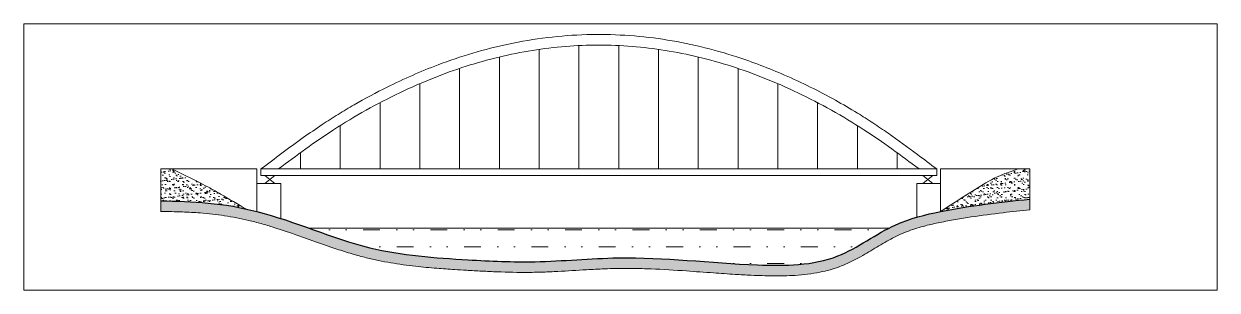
# Paper-space layout 'dol' of a CAD drawing. Header units: millimetres. Extents: x 44 to 238, y 167 to 210.
# The model-space entities are those that its viewports show. They can reach past a viewport. Long polylines and large blocks are cut down to what shows.
import ezdxf

# ---------------------------------------------------------------- set-up
doc = ezdxf.new("R2010")
doc.units = ezdxf.units.MM
for name, color, linetype, lineweight in [('cienka', 70, 'Continuous', 9), ('gruba', 10, 'Continuous', 25), ('srednia', 210, 'Continuous', 15)]:
    doc.layers.add(name, color=color, linetype=linetype, lineweight=lineweight)
doc.layers.add('kreskowanie', color=50, linetype='Continuous', lineweight=5, transparency=0.5)
doc.layers.add('pomocnicze', color=140, linetype='Continuous', lineweight=5, plot=False)
pattern_1 = [(37.5, (6073.348, 3760.0256), (-0.160003, 4.894132), [0, -3.8608, 0, -4.318, 0, -4.1275]), (7.5, (6073.348, 3760.0256), (4.49523, 7.16825), [0, -2.0828, 0, -3.4798, 0, -1.3335]), (327.5, (6070.2237, 3760.0256), (7.909924, 0.01437), [0, -1.27, 0, -4.572, 0, -5.969]), (317.5, (6070.224, 3760.0256), (7.63556, 2.22929), [0, -0.635, 0, -2.9972, 0, -3.429])]

msp = doc.modelspace()

# ---------------------------------------------------------------- hatches: boundary and pattern name
at = {"layer": 'kreskowanie'}
h = msp.add_hatch(dxfattribs=at)
h.set_pattern_fill('AR-SAND', color=256, scale=0.1)
h.set_pattern_definition(pattern_1)
edge = h.paths.add_edge_path()
edge.add_spline(control_points=[(5743.01, 3642.37), (5754.93, 3642.1), (5776.48, 3641.6), (5797.83, 3638.28), (5807.25, 3636.23)], knot_values=[0, 0, 0, 0, 35.727988, 64.603278, 64.603278, 64.603278, 64.603278], degree=3, periodic=0)
edge.add_spline(control_points=[(5807.25, 3636.23), (5800.84, 3639.98), (5791.74, 3645.31), (5773.32, 3655.92), (5760.8, 3661.83), (5751.1, 3666.4)], knot_values=[0, 0, 0, 0, 22.278517, 31.624619, 63.766297, 63.766297, 63.766297, 63.766297], degree=3, periodic=0)
edge.add_line((5751.1, 3666.4), (5743.01, 3666.4))
edge.add_line((5743.01, 3666.4), (5743.01, 3642.37))
h = msp.add_hatch(dxfattribs=at)
h.set_pattern_fill('AR-SAND', color=256, scale=0.1)
h.set_pattern_definition(pattern_1)
edge = h.paths.add_edge_path()
edge.add_spline(control_points=[(6331.13, 3634.26), (6353.4, 3638.73), (6375.86, 3641.2), (6398.31, 3643.68)], knot_values=[0, 0, 0, 0, 67.834357, 67.834357, 67.834357, 67.834357], degree=3, periodic=0)
edge.add_line((6398.31, 3643.68), (6398.31, 3666.4))
edge.add_line((6398.31, 3666.4), (6389.67, 3666.4))
edge.add_spline(control_points=[(6389.67, 3666.4), (6384.29, 3664.59), (6372.86, 3660.75), (6353.75, 3648.95), (6339.78, 3639.88), (6331.13, 3634.26)], knot_values=[0, 0, 0, 0, 16.992945, 36.063726, 67.026946, 67.026946, 67.026946, 67.026946], degree=3, periodic=0)
h = msp.add_hatch(dxfattribs=at)
h.set_pattern_fill('EARTH', color=256, angle=45)
h.set_pattern_definition([(45, (6073.348, 3760.0256), (0, 8.98026), [6.35, -6.35]), (45, (6071.664, 3761.7094), (0, 8.98026), [6.35, -6.35]), (45, (6069.9803, 3763.393), (0, 8.98026), [6.35, -6.35]), (135, (6069.9803, 3764.516), (-8.98026, 0), [6.35, -6.35]), (135, (6071.664, 3766.1995), (-8.98026, 0), [6.35, -6.35]), (135, (6073.348, 3767.8833), (-8.98026, 0), [6.35, -6.35])])
edge = h.paths.add_edge_path()
edge.add_spline(control_points=[(6398.31, 3643.68), (6375.86, 3641.2), (6341.76, 3637.45), (6291.83, 3625.05), (6252.25, 3593.49), (6177.11, 3592.78), (6102.29, 3602.48), (6029.32, 3595.03), (5966.83, 3598), (5894.7, 3603.21), (5832.97, 3632.26), (5779.32, 3641.53), (5754.93, 3642.1), (5743.01, 3642.37)], knot_values=[0, 0, 0, 0, 67.834357, 103.009136, 152.771551, 213.81862, 318.927876, 381.594724, 432.177103, 506.895977, 596.236833, 633.650436, 669.378425, 669.378425, 669.378425, 669.378425], degree=3, periodic=0)
edge.add_line((5743.01, 3642.37), (5743.01, 3634.37))
edge.add_spline(control_points=[(5743.01, 3634.37), (5748.49, 3634.24), (5753.93, 3634.12), (5763.82, 3633.73), (5768.3, 3633.5), (5775.83, 3632.93), (5778.9, 3632.65), (5785.03, 3631.95), (5788.08, 3631.55), (5797.23, 3630.15), (5803.29, 3628.98), (5812.46, 3626.82), (5815.61, 3626), (5821.91, 3624.24), (5825.06, 3623.3), (5834.49, 3620.32), (5840.79, 3618.14), (5856.53, 3612.56), (5866.01, 3609.08), (5879.52, 3604.62), (5883.39, 3603.4), (5890.83, 3601.22), (5894.39, 3600.24), (5901.05, 3598.59), (5904.12, 3597.9), (5910.27, 3596.63), (5913.35, 3596.05), (5922.62, 3594.47), (5928.82, 3593.62), (5940.42, 3592.29), (5945.84, 3591.79), (5955.69, 3590.99), (5960.13, 3590.68), (5967.53, 3590.21), (5970.5, 3590.03), (5977.35, 3589.63), (5981.24, 3589.42), (5989.02, 3589.02), (5992.93, 3588.84), (6004.65, 3588.4), (6012.49, 3588.23), (6024.05, 3588.31), (6027.74, 3588.39), (6035.09, 3588.63), (6038.75, 3588.8), (6049.7, 3589.36), (6056.95, 3589.83), (6068.66, 3590.51), (6073.16, 3590.75), (6080.54, 3591.05), (6083.43, 3591.14), (6088.52, 3591.25), (6090.72, 3591.28), (6095.14, 3591.3), (6097.34, 3591.28), (6103.97, 3591.2), (6108.39, 3591.07), (6121.68, 3590.55), (6130.59, 3589.99), (6146.27, 3588.89), (6153.01, 3588.38), (6165.25, 3587.5), (6170.73, 3587.12), (6180.27, 3586.54), (6184.31, 3586.32), (6191.08, 3586.01), (6193.79, 3585.9), (6199.26, 3585.72), (6202.01, 3585.66), (6210.3, 3585.57), (6215.87, 3585.67), (6227.7, 3586.43), (6233.96, 3587.18), (6242.69, 3588.96), (6245.22, 3589.57), (6249.87, 3590.89), (6251.99, 3591.56), (6255.55, 3592.85), (6257.02, 3593.42), (6259.89, 3594.63), (6261.3, 3595.27), (6265.48, 3597.26), (6268.17, 3598.68), (6275.05, 3602.51), (6279.13, 3604.99), (6287.13, 3609.79), (6291.05, 3612.1), (6296.93, 3615.19), (6298.9, 3616.17), (6302.86, 3617.94), (6304.89, 3618.76), (6311.07, 3621.05), (6315.36, 3622.35), (6323.3, 3624.41), (6326.92, 3625.23), (6332.54, 3626.39), (6334.51, 3626.78), (6338.45, 3627.53), (6340.42, 3627.89), (6346.35, 3628.94), (6350.31, 3629.58), (6362.24, 3631.38), (6370.24, 3632.41), (6384.93, 3634.15), (6391.61, 3634.89), (6398.31, 3635.63)], knot_values=[0.185876, 0.185876, 0.185876, 0.185876, 16.609733, 16.609733, 30.348615, 30.348615, 39.906197, 39.906197, 49.463778, 49.463778, 68.578941, 68.578941, 78.683962, 78.683962, 88.788984, 88.788984, 108.999028, 108.999028, 139.047683, 139.047683, 150.973674, 150.973674, 161.753856, 161.753856, 170.909597, 170.909597, 180.065339, 180.065339, 198.376822, 198.376822, 214.353988, 214.353988, 227.510739, 227.510739, 236.347545, 236.347545, 247.94891, 247.94891, 259.550274, 259.550274, 282.753002, 282.753002, 293.59166, 293.59166, 304.430319, 304.430319, 326.107637, 326.107637, 339.771721, 339.771721, 348.641623, 348.641623, 355.442391, 355.442391, 362.243159, 362.243159, 375.844694, 375.844694, 403.047766, 403.047766, 423.355941, 423.355941, 439.616755, 439.616755, 451.465584, 451.465584, 459.346557, 459.346557, 467.227529, 467.227529, 482.989475, 482.989475, 500.703588, 500.703588, 508.008956, 508.008956, 514.196005, 514.196005, 518.531239, 518.531239, 522.866472, 522.866472, 531.536939, 531.536939, 545.512441, 545.512441, 559.487943, 559.487943, 566.584351, 566.584351, 573.680759, 573.680759, 587.873574, 587.873574, 599.332504, 599.332504, 605.446964, 605.446964, 611.561425, 611.561425, 623.790345, 623.790345, 648.248185, 648.248185, 668.497539, 668.497539, 668.497539, 668.497539], degree=3, periodic=0)
edge.add_line((6398.31, 3635.63), (6398.31, 3643.68))
h = msp.add_hatch(dxfattribs=at)
h.set_pattern_fill('MUDST', color=256, scale=2)
h.set_pattern_definition([(0, (6073.348, 3760.026), (25.4, 12.7), [12.7, -12.7, 0, -12.7, 0, -12.7])])
edge = h.paths.add_edge_path()
edge.add_spline(control_points=[(5854.59, 3621.73), (5869.82, 3616.29), (5908.45, 3602.22), (5966.83, 3598), (6029.32, 3595.03), (6102.29, 3602.48), (6177.11, 3592.78), (6250.23, 3593.47), (6279.13, 3615), (6292.19, 3621.73)], knot_values=[114.076949, 114.076949, 114.076949, 114.076949, 162.482448, 237.201321, 287.783701, 350.450548, 455.559804, 516.606873, 560.569972, 560.569972, 560.569972, 560.569972], degree=3, periodic=0)
edge.add_line((6292.19, 3621.73), (5854.59, 3621.73))

# ---------------------------------------------------------------- linework, layer by layer
at = {"layer": 'cienka'}
msp.add_line((5854.59, 3621.73), (6292.19, 3621.73), dxfattribs=at)
at = {"layer": 'gruba'}
msp.add_spline([(5743.01, 3642.37), (5778.7, 3640.68), (5815.56, 3634.26), (5900.62, 3606.94), (5974.78, 3597.8), (6025.34, 3596.35), (6087.94, 3599.24), (6192.92, 3593.95), (6253.59, 3600.68), (6297.41, 3624.26), (6331.13, 3634.26), (6398.31, 3643.68)], degree=3, dxfattribs=at)
at = {"layer": 'pomocnicze'}
for p, q in [((5743.01, 3634.37), (5743.01, 3666.4)), ((6398.31, 3666.4), (6398.31, 3635.63))]:
    msp.add_line(p, q, dxfattribs=at)
msp.add_open_spline([(5742.83, 3634.38), (5748.37, 3634.25), (5753.87, 3634.12), (5763.82, 3633.73), (5768.3, 3633.5), (5775.83, 3632.93), (5778.9, 3632.65), (5785.03, 3631.95), (5788.08, 3631.55), (5797.23, 3630.15), (5803.29, 3628.98), (5812.46, 3626.82), (5815.61, 3626), (5821.91, 3624.24), (5825.06, 3623.3), (5834.49, 3620.32), (5840.79, 3618.14), (5856.53, 3612.56), (5866.01, 3609.08), (5879.52, 3604.62), (5883.39, 3603.4), (5890.83, 3601.22), (5894.39, 3600.24), (5901.05, 3598.59), (5904.12, 3597.9), (5910.27, 3596.63), (5913.35, 3596.05), (5922.62, 3594.47), (5928.82, 3593.62), (5940.42, 3592.29), (5945.84, 3591.79), (5955.69, 3590.99), (5960.13, 3590.68), (5967.53, 3590.21), (5970.5, 3590.03), (5977.35, 3589.63), (5981.24, 3589.42), (5989.02, 3589.02), (5992.93, 3588.84), (6004.65, 3588.4), (6012.49, 3588.23), (6024.05, 3588.31), (6027.74, 3588.39), (6035.09, 3588.63), (6038.75, 3588.8), (6049.7, 3589.36), (6056.95, 3589.83), (6068.66, 3590.51), (6073.16, 3590.75), (6080.54, 3591.05), (6083.43, 3591.14), (6088.52, 3591.25), (6090.72, 3591.28), (6095.14, 3591.3), (6097.34, 3591.28), (6103.97, 3591.2), (6108.39, 3591.07), (6121.68, 3590.55), (6130.59, 3589.99), (6146.27, 3588.89), (6153.01, 3588.38), (6165.25, 3587.5), (6170.73, 3587.12), (6180.27, 3586.54), (6184.31, 3586.32), (6191.08, 3586.01), (6193.79, 3585.9), (6199.26, 3585.72), (6202.01, 3585.66), (6210.3, 3585.57), (6215.87, 3585.67), (6227.7, 3586.43), (6233.96, 3587.18), (6242.69, 3588.96), (6245.22, 3589.57), (6249.87, 3590.89), (6251.99, 3591.56), (6255.55, 3592.85), (6257.02, 3593.42), (6259.89, 3594.63), (6261.3, 3595.27), (6265.48, 3597.26), (6268.17, 3598.68), (6275.05, 3602.51), (6279.13, 3604.99), (6287.13, 3609.79), (6291.05, 3612.1), (6296.93, 3615.19), (6298.9, 3616.17), (6302.86, 3617.94), (6304.89, 3618.76), (6311.07, 3621.05), (6315.36, 3622.35), (6323.3, 3624.41), (6326.92, 3625.23), (6332.54, 3626.39), (6334.51, 3626.78), (6338.45, 3627.53), (6340.42, 3627.89), (6346.35, 3628.94), (6350.31, 3629.58), (6362.24, 3631.38), (6370.24, 3632.41), (6384.93, 3634.15), (6391.61, 3634.89), (6398.31, 3635.63)], degree=3, knots=[0, 0, 0, 0, 16.609733, 16.609733, 30.348615, 30.348615, 39.906197, 39.906197, 49.463778, 49.463778, 68.578941, 68.578941, 78.683962, 78.683962, 88.788984, 88.788984, 108.999028, 108.999028, 139.047683, 139.047683, 150.973674, 150.973674, 161.753856, 161.753856, 170.909597, 170.909597, 180.065339, 180.065339, 198.376822, 198.376822, 214.353988, 214.353988, 227.510739, 227.510739, 236.347545, 236.347545, 247.94891, 247.94891, 259.550274, 259.550274, 282.753002, 282.753002, 293.59166, 293.59166, 304.430319, 304.430319, 326.107637, 326.107637, 339.771721, 339.771721, 348.641623, 348.641623, 355.442391, 355.442391, 362.243159, 362.243159, 375.844694, 375.844694, 403.047766, 403.047766, 423.355941, 423.355941, 439.616755, 439.616755, 451.465584, 451.465584, 459.346557, 459.346557, 467.227529, 467.227529, 482.989475, 482.989475, 500.703588, 500.703588, 508.008956, 508.008956, 514.196005, 514.196005, 518.531239, 518.531239, 522.866472, 522.866472, 531.536939, 531.536939, 545.512441, 545.512441, 559.487943, 559.487943, 566.584351, 566.584351, 573.680759, 573.680759, 587.873574, 587.873574, 599.332504, 599.332504, 605.446964, 605.446964, 611.561425, 611.561425, 623.790345, 623.790345, 648.248185, 648.248185, 668.497539, 668.497539, 668.497539, 668.497539], dxfattribs=at)
at = {"layer": 'srednia'}
for p, q in [((6028.35, 3756.78), (6028.35, 3666.4)), ((6028.35, 3756.78), (6028.35, 3666.4)), ((6058.35, 3759.66), (6058.35, 3666.4)), ((6088.35, 3759.66), (6088.35, 3666.4)), ((6118.35, 3756.78), (6118.35, 3666.4)), ((6118.35, 3756.78), (6118.35, 3666.4)), ((5998.35, 3751.03), (5998.35, 3666.4)), ((6148.35, 3751.03), (6148.35, 3666.4)), ((5968.35, 3742.38), (5968.35, 3666.4)), ((6178.35, 3742.38), (6178.35, 3666.4)), ((5938.35, 3730.85), (5938.35, 3666.4)), ((6208.35, 3730.85), (6208.35, 3666.4)), ((5908.35, 3716.51), (5908.35, 3666.4)), ((6238.35, 3716.51), (6238.35, 3666.4)), ((5878.35, 3699.23), (5878.35, 3666.4)), ((6268.35, 3699.23), (6268.35, 3666.4)), ((5848.35, 3678.71), (5848.35, 3666.4)), ((6298.35, 3678.71), (6298.35, 3666.4)), ((5815.56, 3666.4), (5743.01, 3666.4)), ((5815.56, 3666.4), (5815.56, 3655.32)), ((5818.52, 3666.4), (6328.18, 3666.4)), ((5818.52, 3666.4), (5818.52, 3661.4)), ((6328.18, 3666.4), (6328.18, 3661.4)), ((6331.13, 3666.4), (6331.13, 3655.32)), ((6331.13, 3666.4), (6398.31, 3666.4)), ((5815.56, 3655.32), (5833.6, 3655.32)), ((5815.56, 3655.32), (5815.56, 3634.26)), ((5818.52, 3661.4), (6328.18, 3661.4)), ((5821.36, 3661.4), (5828.95, 3655.32)), ((5828.95, 3661.4), (5821.36, 3655.32)), ((5833.6, 3655.32), (5833.6, 3629.22)), ((6313.1, 3655.32), (6313.1, 3629.96)), ((6313.1, 3655.32), (6331.13, 3655.32)), ((6325.34, 3661.4), (6317.74, 3655.32)), ((6317.74, 3661.4), (6325.34, 3655.32)), ((6331.13, 3655.32), (6331.13, 3634.26))]:
    msp.add_line(p, q, dxfattribs=at)
for points, knots in [([(5818.52, 3666.4), (5829.03, 3674.36), (5839.6, 3682.36), (5855.18, 3693.45), (5859.97, 3696.76), (5868.74, 3702.6), (5872.71, 3705.16), (5880.73, 3710.13), (5884.77, 3712.55), (5897.03, 3719.62), (5905.35, 3724.08), (5920.04, 3731.37), (5926.35, 3734.32), (5939.11, 3739.93), (5945.57, 3742.58), (5960.72, 3748.33), (5969.47, 3751.3), (5987.19, 3756.56), (5996.15, 3758.86), (6014.91, 3762.85), (6024.72, 3764.49), (6044.44, 3766.87), (6054.36, 3767.61), (6073.88, 3768.17), (6083.48, 3768.01), (6102.62, 3766.83), (6112.16, 3765.81), (6140.59, 3761.53), (6159.27, 3757.03), (6189.69, 3747.12), (6201.71, 3742.49), (6220.03, 3734.47), (6226.49, 3731.45), (6239.28, 3725.11), (6245.59, 3721.79), (6257.43, 3715.2), (6262.95, 3711.96), (6272.35, 3706.19), (6276.25, 3703.71), (6283.96, 3698.63), (6287.77, 3696.03), (6299.08, 3688.14), (6306.47, 3682.72), (6318.6, 3673.65), (6323.4, 3670.02), (6328.18, 3666.4)], [0, 0, 0, 0, 39.499928, 39.499928, 56.715546, 56.715546, 70.601284, 70.601284, 84.487023, 84.487023, 112.258501, 112.258501, 132.765286, 132.765286, 153.272072, 153.272072, 180.357626, 180.357626, 207.44318, 207.44318, 236.487735, 236.487735, 265.53229, 265.53229, 293.555196, 293.555196, 321.578102, 321.578102, 377.623913, 377.623913, 415.418921, 415.418921, 436.42526, 436.42526, 457.431599, 457.431599, 476.287945, 476.287945, 489.899148, 489.899148, 503.510351, 503.510351, 530.732757, 530.732757, 548.698231, 548.698231, 548.698231, 548.698231]), ([(5831.79, 3666.4), (5845.39, 3676.65), (5874.46, 3698.1), (5921.81, 3724.57), (5972.17, 3745.01), (6022.72, 3757.28), (6073.35, 3761.38), (6123.98, 3757.28), (6174.53, 3745.01), (6224.88, 3724.57), (6272.23, 3698.1), (6301.31, 3676.65), (6314.91, 3666.4)], [10.569384, 10.569384, 10.569384, 10.569384, 61.611687, 118.917882, 172.76953, 224.189371, 274.349116, 324.508861, 375.928701, 429.780349, 487.086544, 538.128848, 538.128848, 538.128848, 538.128848])]:
    msp.add_open_spline(points, degree=3, knots=knots, dxfattribs=at)
for points in [[(5751.1, 3666.4), (5779.88, 3652.08), (5788, 3647.45), (5807.7, 3635.97)], [(6331.13, 3634.26), (6357.18, 3651), (6373.77, 3660.41), (6389.67, 3666.4)]]:
    msp.add_spline(points, degree=3, dxfattribs=at)

psp = doc.layouts.new('dol')

# ---------------------------------------------------------------- viewports
at = {"layer": 'pomocnicze'}
psp.add_viewport(center=(140.97, 188.3), size=(193.54, 43.278), view_center_point=(6089.74, 3675.44), view_height=201.2429, dxfattribs=at)

doc.saveas('drawing.dxf')
